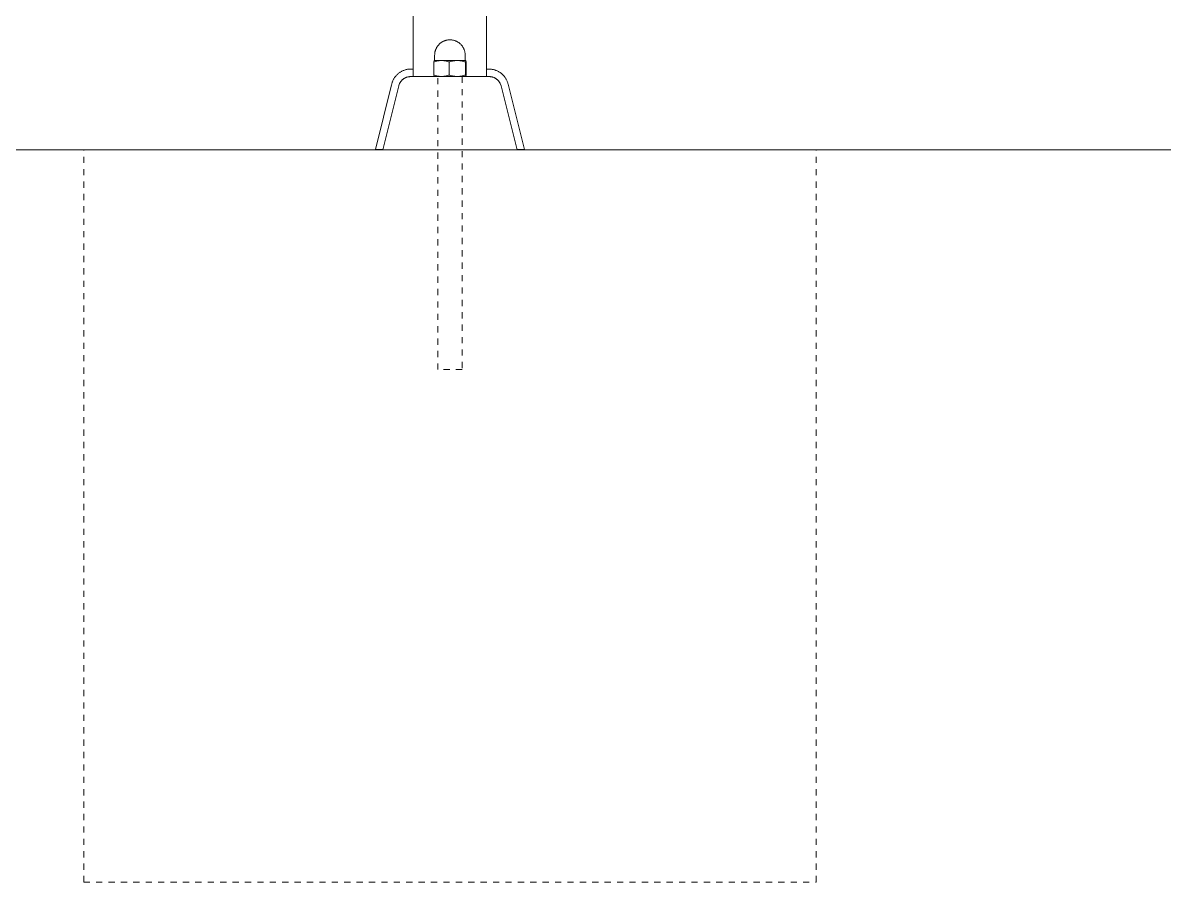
# Model space of a CAD drawing. Header units: inches. Extents: x -9 to 187, y -3 to 135.
# Drawn here: x 38.39 to 56.8, y 86.8 to 100.65 of the extents above; entities that cross this region are included whole.
import ezdxf

# ---------------------------------------------------------------- set-up
doc = ezdxf.new("R2010")
doc.units = ezdxf.units.IN
doc.linetypes.add('HIDDEN', pattern=[1.905, 1.27, -0.635])
doc.layers.add('ZANO_R', color=7, linetype='Continuous', lineweight=0)
doc.layers.add('ZANO_R_przerywana', color=250, linetype='HIDDEN', lineweight=0)

msp = doc.modelspace()

# ---------------------------------------------------------------- linework, layer by layer
at = {"layer": 'ZANO_R'}
for p, q in [((44.68862, 105.20358), (44.68862, 99.78685)), ((45.86965, 105.20358), (45.86965, 99.78685)), ((45.09369, 100.29586), (45.09931, 100.3021)), ((45.09931, 100.3021), (45.10515, 100.30814)), ((45.10515, 100.30814), (45.11119, 100.31398)), ((45.11119, 100.31398), (45.11743, 100.31961)), ((45.11743, 100.31961), (45.12386, 100.32502)), ((45.12386, 100.32502), (45.13046, 100.33021)), ((45.13046, 100.33021), (45.13724, 100.33517)), ((45.13724, 100.33517), (45.14419, 100.3399)), ((45.14419, 100.3399), (45.15129, 100.34438)), ((45.15129, 100.34438), (45.15854, 100.34863)), ((45.15854, 100.34863), (45.16594, 100.35262)), ((45.16594, 100.35262), (45.17346, 100.35636)), ((45.17346, 100.35636), (45.18111, 100.35983)), ((45.18111, 100.35983), (45.18887, 100.36305)), ((45.18887, 100.36305), (45.19674, 100.366)), ((45.19674, 100.366), (45.2047, 100.36868)), ((45.2047, 100.36868), (45.21275, 100.37108)), ((45.21275, 100.37108), (45.22088, 100.37321)), ((45.22088, 100.37321), (45.22908, 100.37506)), ((45.22908, 100.37506), (45.23733, 100.37663)), ((45.23733, 100.37663), (45.24563, 100.37791)), ((45.24563, 100.37791), (45.25397, 100.37891)), ((45.25397, 100.37891), (45.26234, 100.37963)), ((45.26234, 100.37963), (45.27074, 100.38006)), ((45.27074, 100.38006), (45.27914, 100.3802)), ((45.27914, 100.3802), (45.28754, 100.38006)), ((45.28754, 100.38006), (45.29593, 100.37963)), ((45.29593, 100.37963), (45.3043, 100.37891)), ((45.3043, 100.37891), (45.31264, 100.37791)), ((45.31264, 100.37791), (45.32094, 100.37663)), ((45.32094, 100.37663), (45.3292, 100.37506)), ((45.3292, 100.37506), (45.33739, 100.37321)), ((45.33739, 100.37321), (45.34552, 100.37108)), ((45.34552, 100.37108), (45.35357, 100.36868)), ((45.35357, 100.36868), (45.36153, 100.366)), ((45.36153, 100.366), (45.3694, 100.36305)), ((45.3694, 100.36305), (45.37716, 100.35983)), ((45.37716, 100.35983), (45.38481, 100.35636)), ((45.38481, 100.35636), (45.39233, 100.35262)), ((45.39233, 100.35262), (45.39973, 100.34863)), ((45.39973, 100.34863), (45.40698, 100.34438)), ((45.40698, 100.34438), (45.41408, 100.3399)), ((45.41408, 100.3399), (45.42103, 100.33517)), ((45.42103, 100.33517), (45.42781, 100.33021)), ((45.42781, 100.33021), (45.43441, 100.32502)), ((45.43441, 100.32502), (45.44084, 100.31961)), ((45.44084, 100.31961), (45.44708, 100.31398)), ((45.44708, 100.31398), (45.45312, 100.30814)), ((45.45312, 100.30814), (45.45896, 100.3021)), ((45.45896, 100.3021), (45.46459, 100.29586)), ((45.03309, 100.13416), (45.03323, 100.14256)), ((45.03309, 100.0503), (45.03309, 100.13416)), ((45.03323, 100.14256), (45.03366, 100.15095)), ((45.03366, 100.15095), (45.03438, 100.15932)), ((45.03438, 100.15932), (45.03538, 100.16766)), ((45.03538, 100.16766), (45.03666, 100.17596)), ((45.03666, 100.17596), (45.03823, 100.18422)), ((45.03823, 100.18422), (45.04008, 100.19241)), ((45.04008, 100.19241), (45.04221, 100.20054)), ((45.04221, 100.20054), (45.04462, 100.20859)), ((45.04462, 100.20859), (45.04729, 100.21655)), ((45.04729, 100.21655), (45.05024, 100.22442)), ((45.05024, 100.22442), (45.05346, 100.23218)), ((45.05346, 100.23218), (45.05694, 100.23983)), ((45.05694, 100.23983), (45.06067, 100.24735)), ((45.06067, 100.24735), (45.06467, 100.25475)), ((45.06467, 100.25475), (45.06891, 100.262)), ((45.06891, 100.262), (45.07339, 100.2691)), ((45.07339, 100.2691), (45.07812, 100.27605)), ((45.07812, 100.27605), (45.08308, 100.28283)), ((45.08308, 100.28283), (45.08827, 100.28943)), ((45.08827, 100.28943), (45.09369, 100.29586)), ((45.46459, 100.29586), (45.47, 100.28943)), ((45.47, 100.28943), (45.47519, 100.28283)), ((45.47519, 100.28283), (45.48015, 100.27605)), ((45.48015, 100.27605), (45.48488, 100.2691)), ((45.48488, 100.2691), (45.48936, 100.262)), ((45.48936, 100.262), (45.49361, 100.25475)), ((45.49361, 100.25475), (45.4976, 100.24735)), ((45.4976, 100.24735), (45.50134, 100.23983)), ((45.50134, 100.23983), (45.50481, 100.23218)), ((45.50481, 100.23218), (45.50803, 100.22442)), ((45.50803, 100.22442), (45.51098, 100.21655)), ((45.51098, 100.21655), (45.51366, 100.20859)), ((45.51366, 100.20859), (45.51606, 100.20054)), ((45.51606, 100.20054), (45.51819, 100.19241)), ((45.51819, 100.19241), (45.52004, 100.18422)), ((45.52004, 100.18422), (45.52161, 100.17596)), ((45.52161, 100.17596), (45.52289, 100.16766)), ((45.52289, 100.16766), (45.52389, 100.15932)), ((45.52389, 100.15932), (45.52461, 100.15095)), ((45.52461, 100.15095), (45.52504, 100.14256)), ((45.52504, 100.14256), (45.52518, 100.13416)), ((45.52518, 100.13416), (45.52518, 100.0503)), ((45.01755, 100.02272), (45.02307, 100.04548)), ((45.02961, 100.02687), (45.01755, 100.02272)), ((45.01755, 99.81254), (45.01755, 100.02272)), ((45.02307, 100.04548), (45.02325, 100.04558)), ((45.02325, 100.04558), (45.02325, 100.04558)), ((45.02325, 100.04558), (45.02325, 100.04558)), ((45.02325, 100.04558), (45.02325, 100.04558)), ((45.02325, 100.04558), (45.02331, 100.04558)), ((45.02331, 100.04558), (45.02359, 100.04558)), ((45.02359, 100.04558), (45.02489, 100.04558)), ((45.02489, 100.04558), (45.03046, 100.04558)), ((45.02891, 100.04565), (45.02907, 100.04567)), ((45.02907, 100.04567), (45.02923, 100.04569)), ((45.02923, 100.04569), (45.02939, 100.04572)), ((45.02939, 100.04572), (45.02954, 100.04576)), ((45.02954, 100.04576), (45.0297, 100.0458)), ((45.04181, 100.03061), (45.02961, 100.02687)), ((45.0297, 100.0458), (45.02985, 100.04584)), ((45.02985, 100.04584), (45.03, 100.04589)), ((45.03, 100.04589), (45.03015, 100.04595)), ((45.03015, 100.04595), (45.0303, 100.04601)), ((45.0303, 100.04601), (45.03044, 100.04608)), ((45.03044, 100.04608), (45.03058, 100.04615)), ((45.03046, 100.04558), (45.05364, 100.04558)), ((45.03058, 100.04615), (45.03072, 100.04623)), ((45.03072, 100.04623), (45.03086, 100.04631)), ((45.03086, 100.04631), (45.031, 100.04639)), ((45.031, 100.04639), (45.03113, 100.04648)), ((45.03113, 100.04648), (45.03126, 100.04658)), ((45.03126, 100.04658), (45.03138, 100.04668)), ((45.03138, 100.04668), (45.0315, 100.04678)), ((45.0315, 100.04678), (45.03162, 100.04689)), ((45.03162, 100.04689), (45.03173, 100.047)), ((45.03173, 100.047), (45.03185, 100.04711)), ((45.03185, 100.04711), (45.03195, 100.04723)), ((45.03195, 100.04723), (45.03205, 100.04735)), ((45.03205, 100.04735), (45.03215, 100.04748)), ((45.03215, 100.04748), (45.03225, 100.04761)), ((45.03225, 100.04761), (45.03233, 100.04774)), ((45.03233, 100.04774), (45.03242, 100.04787)), ((45.03242, 100.04787), (45.0325, 100.04801)), ((45.0325, 100.04801), (45.03257, 100.04815)), ((45.03257, 100.04815), (45.03264, 100.0483)), ((45.03264, 100.0483), (45.03271, 100.04844)), ((45.03271, 100.04844), (45.03277, 100.04859)), ((45.03277, 100.04859), (45.03283, 100.04874)), ((45.03283, 100.04874), (45.03288, 100.04889)), ((45.03288, 100.04889), (45.03292, 100.04904)), ((45.03292, 100.04904), (45.03296, 100.0492)), ((45.03296, 100.0492), (45.03299, 100.04935)), ((45.03299, 100.04935), (45.03302, 100.04951)), ((45.03302, 100.04951), (45.03305, 100.04967)), ((45.03305, 100.04967), (45.03307, 100.04983)), ((45.03307, 100.04983), (45.03308, 100.04998)), ((45.03308, 100.04998), (45.03309, 100.05014)), ((45.03309, 100.05014), (45.03309, 100.0503)), ((45.05412, 100.03394), (45.04181, 100.03061)), ((45.05364, 100.04558), (45.13922, 100.04558)), ((45.06654, 100.03686), (45.05412, 100.03394)), ((45.07904, 100.03936), (45.06654, 100.03686)), ((45.09163, 100.04145), (45.07904, 100.03936)), ((45.10427, 100.04312), (45.09163, 100.04145)), ((45.11697, 100.04436), (45.10427, 100.04312)), ((45.1297, 100.04518), (45.11697, 100.04436)), ((45.14244, 100.04558), (45.1297, 100.04518)), ((45.15519, 100.04518), (45.14244, 100.04558)), ((45.14611, 100.04558), (45.39478, 100.04558)), ((45.16792, 100.04436), (45.15519, 100.04518)), ((45.18062, 100.04312), (45.16792, 100.04436)), ((45.19326, 100.04145), (45.18062, 100.04312)), ((45.20585, 100.03937), (45.19326, 100.04145)), ((45.21835, 100.03686), (45.20585, 100.03937)), ((45.23077, 100.03394), (45.21835, 100.03686)), ((45.24308, 100.03061), (45.23077, 100.03394)), ((45.25528, 100.02687), (45.24308, 100.03061)), ((45.26734, 100.02272), (45.25528, 100.02687)), ((45.28001, 100.02688), (45.26734, 100.02272)), ((45.26734, 100.02272), (45.26734, 99.81254)), ((45.29281, 100.03062), (45.28001, 100.02688)), ((45.30572, 100.03396), (45.29281, 100.03062)), ((45.31872, 100.03688), (45.30572, 100.03396)), ((45.33182, 100.03938), (45.31872, 100.03688)), ((45.34499, 100.04147), (45.33182, 100.03938)), ((45.35822, 100.04313), (45.34499, 100.04147)), ((45.37149, 100.04437), (45.35822, 100.04313)), ((45.3848, 100.04519), (45.37149, 100.04437)), ((45.39813, 100.04558), (45.3848, 100.04519)), ((45.41146, 100.04519), (45.39813, 100.04558)), ((45.40193, 100.04558), (45.53464, 100.04558)), ((45.42477, 100.04437), (45.41146, 100.04519)), ((45.43804, 100.04313), (45.42477, 100.04437)), ((45.45127, 100.04147), (45.43804, 100.04313)), ((45.46444, 100.03938), (45.45127, 100.04147)), ((45.47754, 100.03688), (45.46444, 100.03938)), ((45.49055, 100.03396), (45.47754, 100.03688)), ((45.50346, 100.03062), (45.49055, 100.03396)), ((45.51625, 100.02688), (45.50346, 100.03062)), ((45.52892, 100.02272), (45.51625, 100.02688)), ((45.52518, 100.0503), (45.52519, 100.05014)), ((45.52519, 100.05014), (45.52519, 100.04998)), ((45.52519, 100.04998), (45.52521, 100.04983)), ((45.52521, 100.04983), (45.52522, 100.04967)), ((45.52522, 100.04967), (45.52525, 100.04951)), ((45.52525, 100.04951), (45.52528, 100.04935)), ((45.52528, 100.04935), (45.52531, 100.0492)), ((45.52531, 100.0492), (45.52535, 100.04904)), ((45.52535, 100.04904), (45.5254, 100.04889)), ((45.5254, 100.04889), (45.52545, 100.04874)), ((45.52545, 100.04874), (45.5255, 100.04859)), ((45.5255, 100.04859), (45.52556, 100.04844)), ((45.52556, 100.04844), (45.52563, 100.0483)), ((45.52563, 100.0483), (45.5257, 100.04815)), ((45.5257, 100.04815), (45.52577, 100.04801)), ((45.52577, 100.04801), (45.52585, 100.04787)), ((45.52585, 100.04787), (45.52594, 100.04774)), ((45.52594, 100.04774), (45.52603, 100.04761)), ((45.52603, 100.04761), (45.52612, 100.04748)), ((45.52612, 100.04748), (45.52622, 100.04735)), ((45.52622, 100.04735), (45.52632, 100.04723)), ((45.52632, 100.04723), (45.52643, 100.04711)), ((45.52643, 100.04711), (45.52654, 100.047)), ((45.52654, 100.047), (45.52665, 100.04689)), ((45.52665, 100.04689), (45.52677, 100.04678)), ((45.52677, 100.04678), (45.52689, 100.04668)), ((45.52689, 100.04668), (45.52702, 100.04658)), ((45.52702, 100.04658), (45.52714, 100.04648)), ((45.52714, 100.04648), (45.52728, 100.04639)), ((45.52728, 100.04639), (45.52741, 100.04631)), ((45.52741, 100.04631), (45.52755, 100.04623)), ((45.52755, 100.04623), (45.52769, 100.04615)), ((45.52769, 100.04615), (45.52783, 100.04608)), ((45.52783, 100.04608), (45.52798, 100.04601)), ((45.52798, 100.04601), (45.52812, 100.04595)), ((45.52812, 100.04595), (45.52827, 100.04589)), ((45.52827, 100.04589), (45.52842, 100.04584)), ((45.52842, 100.04584), (45.52858, 100.0458)), ((45.52858, 100.0458), (45.52873, 100.04576)), ((45.52873, 100.04576), (45.52888, 100.04572)), ((45.52888, 100.04572), (45.52904, 100.04569)), ((45.53482, 100.04558), (45.52892, 100.02272)), ((45.52892, 99.81254), (45.52892, 100.02272)), ((45.52904, 100.04569), (45.5292, 100.04567)), ((45.5292, 100.04567), (45.52936, 100.04565)), ((45.54072, 100.02272), (45.53482, 100.04558)), ((45.54072, 99.81254), (45.54072, 100.02272)), ((44.3707, 99.74396), (44.3759, 99.75324)), ((44.3759, 99.75324), (44.3814, 99.76233)), ((44.3814, 99.76233), (44.38722, 99.77123)), ((44.38722, 99.77123), (44.39333, 99.77993)), ((44.39333, 99.77993), (44.39974, 99.78842)), ((44.39974, 99.78842), (44.40643, 99.79668)), ((44.40643, 99.79668), (44.4134, 99.80471)), ((44.4134, 99.80471), (44.42063, 99.81249)), ((44.42063, 99.81249), (44.42813, 99.82003)), ((44.42813, 99.82003), (44.43589, 99.8273)), ((44.43589, 99.8273), (44.44388, 99.83431)), ((44.44388, 99.83431), (44.45211, 99.84104)), ((44.45211, 99.84104), (44.46057, 99.84749)), ((44.46057, 99.84749), (44.46924, 99.85364)), ((44.46924, 99.85364), (44.47811, 99.85949)), ((44.47811, 99.85949), (44.48718, 99.86504)), ((44.48718, 99.86504), (44.49643, 99.87028)), ((44.49643, 99.87028), (44.50585, 99.8752)), ((44.50585, 99.8752), (44.51544, 99.87979)), ((44.51544, 99.87979), (44.52518, 99.88406)), ((44.52518, 99.88406), (44.53506, 99.88799)), ((44.52652, 99.74685), (44.53194, 99.75082)), ((44.53194, 99.75082), (44.5375, 99.7546)), ((44.53506, 99.88799), (44.54506, 99.89158)), ((44.5375, 99.7546), (44.54318, 99.75819)), ((44.54318, 99.75819), (44.54898, 99.76159)), ((44.54506, 99.89158), (44.55519, 99.89483)), ((44.54898, 99.76159), (44.5549, 99.76478)), ((44.5549, 99.76478), (44.56092, 99.76777)), ((44.55519, 99.89483), (44.56542, 99.89773)), ((44.56092, 99.76777), (44.56704, 99.77055)), ((44.56542, 99.89773), (44.57574, 99.90028)), ((44.56704, 99.77055), (44.57325, 99.77313)), ((44.57325, 99.77313), (44.57954, 99.77549)), ((44.57574, 99.90028), (44.58614, 99.90248)), ((44.57954, 99.77549), (44.58591, 99.77763)), ((44.58591, 99.77763), (44.59235, 99.77955)), ((44.58614, 99.90248), (44.59661, 99.90433)), ((44.59235, 99.77955), (44.59886, 99.78126)), ((44.59661, 99.90433), (44.60714, 99.90581)), ((44.59886, 99.78126), (44.60541, 99.78274)), ((44.60541, 99.78274), (44.61202, 99.78399)), ((44.60714, 99.90581), (44.61771, 99.90694)), ((44.61202, 99.78399), (44.61866, 99.78502)), ((44.61771, 99.90694), (44.62831, 99.9077)), ((44.61866, 99.78502), (44.62534, 99.78582)), ((44.62534, 99.78582), (44.63203, 99.7864)), ((44.62832, 99.9077), (44.68862, 99.9077)), ((44.63203, 99.7864), (44.63875, 99.78674)), ((44.63875, 99.78674), (44.64547, 99.78685)), ((44.64547, 99.78685), (45.9128, 99.78685)), ((45.00356, 99.78969), (45.02326, 99.78969)), ((45.02307, 99.78979), (45.01755, 99.81254)), ((45.02961, 99.8084), (45.01755, 99.81254)), ((45.02325, 99.78969), (45.02307, 99.78979)), ((45.02329, 99.78969), (45.14244, 99.78969)), ((45.04181, 99.80466), (45.02961, 99.8084)), ((45.05412, 99.80133), (45.04181, 99.80466)), ((45.06654, 99.79841), (45.05412, 99.80133)), ((45.07904, 99.7959), (45.06654, 99.79841)), ((45.09163, 99.79382), (45.07904, 99.7959)), ((45.10427, 99.79215), (45.09163, 99.79382)), ((45.11697, 99.79091), (45.10427, 99.79215)), ((45.1297, 99.79008), (45.11697, 99.79091)), ((45.14244, 99.78969), (45.1297, 99.79008)), ((45.15519, 99.79008), (45.14244, 99.78969)), ((45.14244, 99.78969), (45.39145, 99.78969)), ((45.16792, 99.7909), (45.15519, 99.79008)), ((45.18062, 99.79215), (45.16792, 99.7909)), ((45.19326, 99.79381), (45.18062, 99.79215)), ((45.20585, 99.7959), (45.19326, 99.79381)), ((45.21835, 99.7984), (45.20585, 99.7959)), ((45.23077, 99.80132), (45.21835, 99.7984)), ((45.24308, 99.80466), (45.23077, 99.80132)), ((45.25528, 99.8084), (45.24308, 99.80466)), ((45.26734, 99.81254), (45.25528, 99.8084)), ((45.26734, 99.81254), (45.28001, 99.80839)), ((45.28001, 99.80839), (45.29281, 99.80465)), ((45.29281, 99.80465), (45.30572, 99.80131)), ((45.30572, 99.80131), (45.31872, 99.79839)), ((45.31872, 99.79839), (45.33182, 99.79589)), ((45.33182, 99.79589), (45.34499, 99.7938)), ((45.34499, 99.7938), (45.35822, 99.79214)), ((45.35822, 99.79214), (45.37149, 99.7909)), ((45.37149, 99.7909), (45.3848, 99.79008)), ((45.3848, 99.79008), (45.39813, 99.78969)), ((45.39813, 99.78969), (45.41146, 99.79008)), ((45.40416, 99.78969), (45.53465, 99.78969)), ((45.41146, 99.79008), (45.42477, 99.7909)), ((45.42477, 99.7909), (45.43804, 99.79214)), ((45.43804, 99.79214), (45.45127, 99.7938)), ((45.45127, 99.7938), (45.46444, 99.79589)), ((45.46444, 99.79589), (45.47754, 99.79839)), ((45.47754, 99.79839), (45.49055, 99.80131)), ((45.49055, 99.80131), (45.50346, 99.80465)), ((45.50346, 99.80465), (45.51625, 99.80839)), ((45.51625, 99.80839), (45.52892, 99.81254)), ((45.52892, 99.81254), (45.53482, 99.78969)), ((45.53482, 99.78969), (45.54072, 99.81254)), ((45.53501, 99.78969), (45.55471, 99.78969)), ((45.86965, 99.9077), (45.91778, 99.9077)), ((45.9128, 99.78685), (45.91952, 99.78674)), ((45.91779, 99.9077), (45.92843, 99.90735)), ((45.91952, 99.78674), (45.92624, 99.7864)), ((45.92624, 99.7864), (45.93294, 99.78582)), ((45.92843, 99.90735), (45.93906, 99.90663)), ((45.93294, 99.78582), (45.93961, 99.78502)), ((45.93906, 99.90663), (45.94965, 99.90556)), ((45.93961, 99.78502), (45.94625, 99.78399)), ((45.94625, 99.78399), (45.95286, 99.78274)), ((45.94965, 99.90556), (45.9602, 99.90412)), ((45.95286, 99.78274), (45.95941, 99.78126)), ((45.95941, 99.78126), (45.96592, 99.77955)), ((45.9602, 99.90412), (45.9707, 99.90232)), ((45.96592, 99.77955), (45.97236, 99.77763)), ((45.9707, 99.90232), (45.98113, 99.90016)), ((45.97236, 99.77763), (45.97873, 99.77549)), ((45.97873, 99.77549), (45.98502, 99.77313)), ((45.98113, 99.90016), (45.99148, 99.89765)), ((45.98502, 99.77313), (45.99123, 99.77055)), ((45.99123, 99.77055), (45.99735, 99.76777)), ((45.99148, 99.89765), (46.00173, 99.89478)), ((45.99735, 99.76777), (46.00337, 99.76478)), ((46.00173, 99.89478), (46.01189, 99.89157)), ((46.00337, 99.76478), (46.00929, 99.76159)), ((46.00929, 99.76159), (46.01509, 99.75819)), ((46.01189, 99.89157), (46.02192, 99.88801)), ((46.01509, 99.75819), (46.02077, 99.7546)), ((46.02077, 99.7546), (46.02633, 99.75082)), ((46.02192, 99.88801), (46.03183, 99.88411)), ((46.02633, 99.75082), (46.03175, 99.74685)), ((46.03183, 99.88411), (46.0416, 99.87987)), ((46.0416, 99.87987), (46.05122, 99.8753)), ((46.05122, 99.8753), (46.06068, 99.87041)), ((46.06068, 99.87041), (46.06997, 99.8652)), ((46.06997, 99.8652), (46.07907, 99.85967)), ((46.07907, 99.85967), (46.08798, 99.85383)), ((46.08798, 99.85383), (46.09668, 99.84769)), ((46.09668, 99.84769), (46.10517, 99.84126)), ((46.10517, 99.84126), (46.11343, 99.83454)), ((46.11343, 99.83454), (46.12146, 99.82755)), ((46.12146, 99.82755), (46.12924, 99.82028)), ((46.12924, 99.82028), (46.13678, 99.81275)), ((46.13678, 99.81275), (46.14405, 99.80497)), ((46.14405, 99.80497), (46.15105, 99.79694)), ((46.15105, 99.79694), (46.15777, 99.78868)), ((46.15777, 99.78868), (46.1642, 99.78019)), ((46.1642, 99.78019), (46.17034, 99.77149)), ((46.17034, 99.77149), (46.17618, 99.76259)), ((46.17618, 99.76259), (46.18172, 99.75349)), ((46.18172, 99.75349), (46.18693, 99.74421)), ((44.07842, 98.61209), (44.33892, 99.6541)), ((44.19652, 98.60582), (44.45451, 99.63776)), ((44.33892, 99.6541), (44.34107, 99.66452)), ((44.34107, 99.66452), (44.34358, 99.67485)), ((44.34358, 99.67485), (44.34643, 99.68509)), ((44.34643, 99.68509), (44.34963, 99.69523)), ((44.34963, 99.69523), (44.35318, 99.70525)), ((44.35318, 99.70525), (44.35706, 99.71515)), ((44.35706, 99.71515), (44.36128, 99.7249)), ((44.36128, 99.7249), (44.36583, 99.73451)), ((44.36583, 99.73451), (44.3707, 99.74396)), ((44.45614, 99.64388), (44.45451, 99.63776)), ((44.46765, 99.67443), (44.45614, 99.64388)), ((44.46765, 99.67443), (44.47007, 99.67935)), ((44.46791, 99.67498), (44.46955, 99.67832)), ((44.46955, 99.67832), (44.47125, 99.68164)), ((44.47007, 99.67935), (44.47263, 99.6842)), ((44.47418, 99.6868), (44.47125, 99.68144)), ((44.47147, 99.68205), (44.47318, 99.68521)), ((44.47263, 99.6842), (44.47532, 99.68898)), ((44.47727, 99.69207), (44.47418, 99.6868)), ((44.47532, 99.68898), (44.47727, 99.69227)), ((44.47727, 99.69227), (44.48086, 99.69795)), ((44.48086, 99.69795), (44.48464, 99.70351)), ((44.48464, 99.70351), (44.48861, 99.70893)), ((44.48861, 99.70893), (44.49276, 99.71422)), ((44.49276, 99.71422), (44.49709, 99.71936)), ((44.49709, 99.71936), (44.5016, 99.72435)), ((44.5016, 99.72435), (44.50627, 99.72919)), ((44.50627, 99.72919), (44.5111, 99.73386)), ((44.5111, 99.73386), (44.51609, 99.73836)), ((44.51609, 99.73836), (44.52123, 99.74269)), ((44.52123, 99.74269), (44.52652, 99.74685)), ((46.03175, 99.74685), (46.03704, 99.74269)), ((46.03704, 99.74269), (46.04218, 99.73836)), ((46.04218, 99.73836), (46.04717, 99.73386)), ((46.04717, 99.73386), (46.052, 99.72919)), ((46.052, 99.72919), (46.05668, 99.72435)), ((46.05668, 99.72435), (46.06118, 99.71936)), ((46.06118, 99.71936), (46.06551, 99.71422)), ((46.06551, 99.71422), (46.06966, 99.70893)), ((46.06966, 99.70893), (46.07363, 99.70351)), ((46.07363, 99.70351), (46.07741, 99.69795)), ((46.07741, 99.69795), (46.081, 99.69227)), ((46.081, 99.69227), (46.08295, 99.68898)), ((46.08438, 99.68629), (46.081, 99.69207)), ((46.08295, 99.68898), (46.08564, 99.6842)), ((46.08757, 99.68039), (46.08438, 99.68629)), ((46.08509, 99.68521), (46.0868, 99.68205)), ((46.08564, 99.6842), (46.0882, 99.67935)), ((46.08702, 99.68164), (46.08872, 99.67832)), ((46.09055, 99.67439), (46.08757, 99.68039)), ((46.0882, 99.67935), (46.09062, 99.67443)), ((46.08872, 99.67832), (46.09036, 99.67498)), ((46.09036, 99.67498), (46.10376, 99.63776)), ((46.10376, 99.63776), (46.36175, 98.60582)), ((46.18693, 99.74421), (46.19183, 99.73475)), ((46.19183, 99.73475), (46.1964, 99.72513)), ((46.1964, 99.72513), (46.20064, 99.71536)), ((46.20064, 99.71536), (46.20454, 99.70545)), ((46.20454, 99.70545), (46.20811, 99.69542)), ((46.20811, 99.69542), (46.21132, 99.68526)), ((46.21132, 99.68526), (46.21419, 99.67501)), ((46.21419, 99.67501), (46.21671, 99.66466)), ((46.21671, 99.66466), (46.47985, 98.61211)), ((39.37398, 98.60582), (51.18429, 98.60582)), ((44.15715, 98.61209), (44.07842, 98.61209)), ((44.19809, 98.61209), (44.15715, 98.61209)), ((46.40112, 98.61209), (46.36018, 98.61209)), ((46.47977, 98.61209), (46.40112, 98.61209))]:
    msp.add_line(p, q, dxfattribs=at)
msp.add_lwpolyline([(-5.38302, 98.60582), (182.49726, 98.60582)], dxfattribs=at)
at = {"layer": 'ZANO_R_przerywana', "ltscale": 0.05}
for p, q in [((45.0823, 95.06273), (45.0823, 99.78685)), ((45.47597, 99.78685), (45.47597, 95.06273)), ((39.37398, 86.7955), (39.37398, 98.60582)), ((51.18429, 86.7955), (51.18429, 98.60582)), ((45.47589, 95.06273), (45.08238, 95.06273)), ((39.37398, 86.7955), (51.18429, 86.7955))]:
    msp.add_line(p, q, dxfattribs=at)

doc.saveas('drawing.dxf')
